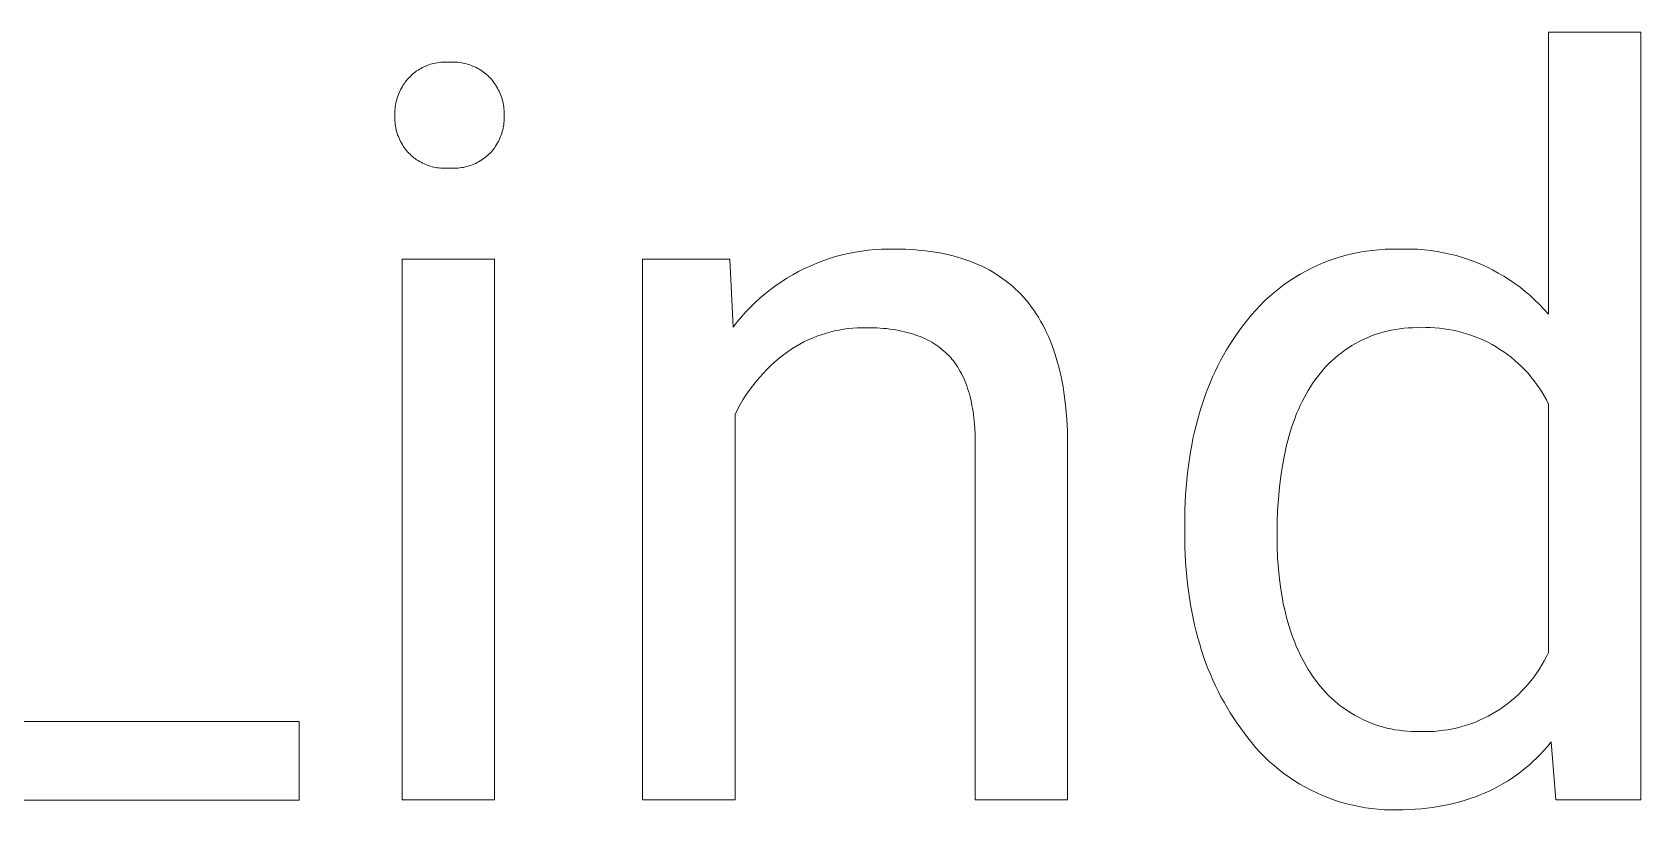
# Model space of a CAD drawing. Header units: millimetres. Extents: x -1519 to 3497, y -297 to 3208.
# Drawn here: x 2014 to 2119, y 99 to 149.7 of the extents above; entities that cross this region are included whole.
import ezdxf

# ---------------------------------------------------------------- set-up
doc = ezdxf.new("R2010")
doc.units = ezdxf.units.MM
doc.header["$MEASUREMENT"] = 0
doc.layers.add('Domyślny', color=7, linetype='Continuous', true_color=0x000000)

msp = doc.modelspace()

# ---------------------------------------------------------------- linework, layer by layer
at = {"layer": 'Domyślny', "color": 18, "lineweight": 15, "true_color": 0x000000}
for p, q in [((2112.98, 131.33), (2112.98, 149.73)), ((2112.98, 149.73), (2119.01, 149.73)), ((2119.01, 149.73), (2119.01, 99.62)), ((2038.8, 146.99), (2038.89, 147.06)), ((2038.89, 147.06), (2038.98, 147.13)), ((2038.98, 147.13), (2039.07, 147.2)), ((2039.07, 147.2), (2039.16, 147.26)), ((2039.16, 147.26), (2039.26, 147.32)), ((2039.26, 147.32), (2039.35, 147.37)), ((2039.35, 147.37), (2039.45, 147.43)), ((2039.45, 147.43), (2039.55, 147.48)), ((2039.55, 147.48), (2039.66, 147.52)), ((2039.66, 147.52), (2039.76, 147.56)), ((2039.76, 147.56), (2039.87, 147.6)), ((2039.87, 147.6), (2039.97, 147.64)), ((2039.97, 147.64), (2040.08, 147.67)), ((2040.08, 147.67), (2040.19, 147.7)), ((2040.19, 147.7), (2040.3, 147.72)), ((2040.3, 147.72), (2040.41, 147.74)), ((2040.41, 147.74), (2040.52, 147.76)), ((2040.52, 147.76), (2040.64, 147.77)), ((2040.64, 147.77), (2040.75, 147.78)), ((2040.75, 147.78), (2040.86, 147.78)), ((2040.86, 147.78), (2040.97, 147.78)), ((2040.97, 147.78), (2041.09, 147.78)), ((2041.09, 147.78), (2041.2, 147.77)), ((2041.2, 147.77), (2041.31, 147.78)), ((2041.31, 147.78), (2041.42, 147.78)), ((2041.42, 147.78), (2041.54, 147.78)), ((2041.54, 147.78), (2041.65, 147.78)), ((2041.65, 147.78), (2041.76, 147.77)), ((2041.76, 147.77), (2041.88, 147.75)), ((2041.88, 147.75), (2041.99, 147.74)), ((2041.99, 147.74), (2042.1, 147.72)), ((2042.1, 147.72), (2042.21, 147.69)), ((2042.21, 147.69), (2042.32, 147.67)), ((2042.32, 147.67), (2042.43, 147.63)), ((2042.43, 147.63), (2042.54, 147.6)), ((2042.54, 147.6), (2042.65, 147.56)), ((2042.65, 147.56), (2042.75, 147.52)), ((2042.75, 147.52), (2042.86, 147.47)), ((2042.86, 147.47), (2042.96, 147.42)), ((2042.96, 147.42), (2043.06, 147.37)), ((2043.06, 147.37), (2043.16, 147.31)), ((2043.16, 147.31), (2043.26, 147.26)), ((2043.26, 147.26), (2043.35, 147.19)), ((2043.35, 147.19), (2043.44, 147.13)), ((2043.44, 147.13), (2043.53, 147.06)), ((2043.53, 147.06), (2043.62, 146.99)), ((2038.02, 145.98), (2038.08, 146.09)), ((2038.08, 146.09), (2038.14, 146.19)), ((2038.14, 146.19), (2038.2, 146.29)), ((2038.2, 146.29), (2038.27, 146.39)), ((2038.27, 146.39), (2038.33, 146.48)), ((2038.33, 146.48), (2038.41, 146.58)), ((2038.41, 146.58), (2038.48, 146.67)), ((2038.48, 146.67), (2038.56, 146.75)), ((2038.56, 146.75), (2038.64, 146.83)), ((2038.64, 146.83), (2038.72, 146.91)), ((2038.72, 146.91), (2038.8, 146.99)), ((2043.62, 146.99), (2043.71, 146.91)), ((2043.71, 146.91), (2043.79, 146.83)), ((2043.79, 146.83), (2043.87, 146.75)), ((2043.87, 146.75), (2043.95, 146.67)), ((2043.95, 146.67), (2044.02, 146.58)), ((2044.02, 146.58), (2044.09, 146.48)), ((2044.09, 146.48), (2044.16, 146.39)), ((2044.16, 146.39), (2044.23, 146.29)), ((2044.23, 146.29), (2044.29, 146.19)), ((2044.29, 146.19), (2044.35, 146.09)), ((2044.35, 146.09), (2044.4, 145.98)), ((2037.67, 144.87), (2037.69, 144.98)), ((2037.69, 144.98), (2037.71, 145.1)), ((2037.71, 145.1), (2037.74, 145.21)), ((2037.74, 145.21), (2037.77, 145.33)), ((2037.77, 145.33), (2037.8, 145.44)), ((2037.8, 145.44), (2037.84, 145.55)), ((2037.84, 145.55), (2037.88, 145.66)), ((2037.88, 145.66), (2037.92, 145.77)), ((2037.92, 145.77), (2037.97, 145.88)), ((2037.97, 145.88), (2038.02, 145.98)), ((2044.4, 145.98), (2044.46, 145.88)), ((2044.46, 145.88), (2044.5, 145.77)), ((2044.5, 145.77), (2044.55, 145.66)), ((2044.55, 145.66), (2044.59, 145.55)), ((2044.59, 145.55), (2044.63, 145.44)), ((2044.63, 145.44), (2044.66, 145.33)), ((2044.66, 145.33), (2044.69, 145.21)), ((2044.69, 145.21), (2044.72, 145.1)), ((2044.72, 145.1), (2044.74, 144.98)), ((2044.74, 144.98), (2044.76, 144.87)), ((2037.64, 144.52), (2037.65, 144.63)), ((2037.64, 144.4), (2037.64, 144.52)), ((2037.64, 144.28), (2037.64, 144.4)), ((2037.64, 144.17), (2037.64, 144.28)), ((2037.64, 144.05), (2037.64, 144.17)), ((2037.65, 143.93), (2037.64, 144.05)), ((2037.65, 144.63), (2037.66, 144.75)), ((2037.66, 143.82), (2037.65, 143.93)), ((2037.66, 144.75), (2037.67, 144.87)), ((2044.76, 144.87), (2044.77, 144.75)), ((2044.77, 144.75), (2044.78, 144.63)), ((2044.78, 143.93), (2044.77, 143.82)), ((2044.78, 144.63), (2044.79, 144.52)), ((2044.79, 144.05), (2044.78, 143.93)), ((2044.79, 144.52), (2044.79, 144.4)), ((2044.79, 144.4), (2044.79, 144.28)), ((2044.79, 144.28), (2044.79, 144.17)), ((2044.79, 144.17), (2044.79, 144.05)), ((2037.67, 143.7), (2037.66, 143.82)), ((2037.69, 143.59), (2037.67, 143.7)), ((2037.71, 143.47), (2037.69, 143.59)), ((2037.73, 143.36), (2037.71, 143.47)), ((2037.76, 143.25), (2037.73, 143.36)), ((2037.8, 143.14), (2037.76, 143.25)), ((2037.83, 143.02), (2037.8, 143.14)), ((2037.88, 142.92), (2037.83, 143.02)), ((2037.92, 142.81), (2037.88, 142.92)), ((2044.55, 142.92), (2044.51, 142.81)), ((2044.59, 143.02), (2044.55, 142.92)), ((2044.63, 143.14), (2044.59, 143.02)), ((2044.66, 143.25), (2044.63, 143.14)), ((2044.69, 143.36), (2044.66, 143.25)), ((2044.72, 143.47), (2044.69, 143.36)), ((2044.74, 143.59), (2044.72, 143.47)), ((2044.76, 143.7), (2044.74, 143.59)), ((2044.77, 143.82), (2044.76, 143.7)), ((2037.97, 142.7), (2037.92, 142.81)), ((2038.02, 142.6), (2037.97, 142.7)), ((2038.08, 142.5), (2038.02, 142.6)), ((2038.14, 142.4), (2038.08, 142.5)), ((2038.2, 142.3), (2038.14, 142.4)), ((2038.26, 142.2), (2038.2, 142.3)), ((2038.33, 142.11), (2038.26, 142.2)), ((2038.4, 142.02), (2038.33, 142.11)), ((2038.48, 141.93), (2038.4, 142.02)), ((2038.56, 141.84), (2038.48, 141.93)), ((2038.64, 141.76), (2038.56, 141.84)), ((2043.87, 141.84), (2043.79, 141.76)), ((2043.95, 141.93), (2043.87, 141.84)), ((2044.02, 142.02), (2043.95, 141.93)), ((2044.1, 142.11), (2044.02, 142.02)), ((2044.17, 142.2), (2044.1, 142.11)), ((2044.23, 142.3), (2044.17, 142.2)), ((2044.29, 142.4), (2044.23, 142.3)), ((2044.35, 142.5), (2044.29, 142.4)), ((2044.41, 142.6), (2044.35, 142.5)), ((2044.46, 142.7), (2044.41, 142.6)), ((2044.51, 142.81), (2044.46, 142.7)), ((2038.72, 141.69), (2038.64, 141.76)), ((2038.8, 141.61), (2038.72, 141.69)), ((2038.89, 141.54), (2038.8, 141.61)), ((2038.98, 141.48), (2038.89, 141.54)), ((2039.07, 141.41), (2038.98, 141.48)), ((2039.17, 141.35), (2039.07, 141.41)), ((2039.26, 141.29), (2039.17, 141.35)), ((2039.36, 141.24), (2039.26, 141.29)), ((2039.46, 141.19), (2039.36, 141.24)), ((2039.56, 141.14), (2039.46, 141.19)), ((2039.66, 141.1), (2039.56, 141.14)), ((2039.77, 141.05), (2039.66, 141.1)), ((2039.87, 141.02), (2039.77, 141.05)), ((2039.98, 140.98), (2039.87, 141.02)), ((2040.09, 140.95), (2039.98, 140.98)), ((2040.2, 140.93), (2040.09, 140.95)), ((2040.31, 140.9), (2040.2, 140.93)), ((2040.42, 140.88), (2040.31, 140.9)), ((2040.53, 140.87), (2040.42, 140.88)), ((2040.64, 140.86), (2040.53, 140.87)), ((2040.75, 140.85), (2040.64, 140.86)), ((2040.86, 140.85), (2040.75, 140.85)), ((2040.97, 140.85), (2040.86, 140.85)), ((2041.09, 140.85), (2040.97, 140.85)), ((2041.2, 140.86), (2041.09, 140.85)), ((2041.31, 140.85), (2041.2, 140.86)), ((2041.43, 140.85), (2041.31, 140.85)), ((2041.55, 140.85), (2041.43, 140.85)), ((2041.67, 140.85), (2041.55, 140.85)), ((2041.78, 140.86), (2041.67, 140.85)), ((2041.9, 140.88), (2041.78, 140.86)), ((2042.02, 140.89), (2041.9, 140.88)), ((2042.13, 140.91), (2042.02, 140.89)), ((2042.25, 140.94), (2042.13, 140.91)), ((2042.36, 140.97), (2042.25, 140.94)), ((2042.47, 141), (2042.36, 140.97)), ((2042.59, 141.04), (2042.47, 141)), ((2042.7, 141.08), (2042.59, 141.04)), ((2042.81, 141.12), (2042.7, 141.08)), ((2042.91, 141.17), (2042.81, 141.12)), ((2043.02, 141.22), (2042.91, 141.17)), ((2043.12, 141.28), (2043.02, 141.22)), ((2043.22, 141.34), (2043.12, 141.28)), ((2043.32, 141.4), (2043.22, 141.34)), ((2043.42, 141.47), (2043.32, 141.4)), ((2043.52, 141.54), (2043.42, 141.47)), ((2043.61, 141.61), (2043.52, 141.54)), ((2043.7, 141.68), (2043.61, 141.61)), ((2043.79, 141.76), (2043.7, 141.68)), ((2068.56, 135.5), (2069, 135.54)), ((2069, 135.54), (2069.43, 135.56)), ((2069.43, 135.56), (2069.87, 135.57)), ((2069.87, 135.57), (2070.3, 135.57)), ((2070.3, 135.57), (2070.65, 135.57)), ((2070.65, 135.57), (2070.99, 135.56)), ((2070.99, 135.56), (2071.33, 135.54)), ((2071.33, 135.54), (2071.66, 135.52)), ((2071.66, 135.52), (2071.98, 135.49)), ((2101.49, 135.49), (2101.9, 135.53)), ((2101.9, 135.53), (2102.32, 135.56)), ((2102.32, 135.56), (2102.74, 135.57)), ((2102.74, 135.57), (2103.15, 135.57)), ((2103.15, 135.57), (2103.58, 135.58)), ((2103.58, 135.58), (2104.01, 135.58)), ((2104.01, 135.58), (2104.43, 135.56)), ((2104.43, 135.56), (2104.86, 135.53)), ((2104.86, 135.53), (2105.28, 135.48)), ((2038.12, 99.62), (2038.12, 134.91)), ((2038.12, 134.91), (2044.15, 134.91)), ((2044.15, 134.91), (2044.15, 99.62)), ((2053.82, 99.62), (2053.82, 134.92)), ((2053.82, 134.92), (2059.53, 134.92)), ((2059.53, 134.92), (2059.73, 130.48)), ((2064.4, 134.3), (2064.8, 134.48)), ((2064.8, 134.48), (2065.2, 134.65)), ((2065.2, 134.65), (2065.6, 134.81)), ((2065.6, 134.81), (2066.02, 134.95)), ((2066.02, 134.95), (2066.43, 135.08)), ((2066.43, 135.08), (2066.85, 135.19)), ((2066.85, 135.19), (2067.28, 135.29)), ((2067.28, 135.29), (2067.7, 135.37)), ((2067.7, 135.37), (2068.13, 135.44)), ((2068.13, 135.44), (2068.56, 135.5)), ((2071.98, 135.49), (2072.3, 135.46)), ((2072.3, 135.46), (2072.62, 135.42)), ((2072.62, 135.42), (2072.93, 135.37)), ((2072.93, 135.37), (2073.23, 135.32)), ((2073.23, 135.32), (2073.53, 135.26)), ((2073.53, 135.26), (2073.82, 135.2)), ((2073.82, 135.2), (2074.11, 135.13)), ((2074.11, 135.13), (2074.39, 135.05)), ((2074.39, 135.05), (2074.67, 134.97)), ((2074.67, 134.97), (2074.94, 134.88)), ((2074.94, 134.88), (2075.2, 134.78)), ((2075.2, 134.78), (2075.46, 134.68)), ((2075.46, 134.68), (2075.72, 134.57)), ((2075.72, 134.57), (2075.97, 134.46)), ((2075.97, 134.46), (2076.21, 134.34)), ((2097.51, 134.33), (2097.88, 134.51)), ((2097.88, 134.51), (2098.27, 134.67)), ((2098.27, 134.67), (2098.65, 134.82)), ((2098.65, 134.82), (2099.05, 134.96)), ((2099.05, 134.96), (2099.45, 135.08)), ((2099.45, 135.08), (2099.85, 135.19)), ((2099.85, 135.19), (2100.25, 135.29)), ((2100.25, 135.29), (2100.66, 135.37)), ((2100.66, 135.37), (2101.08, 135.44)), ((2101.08, 135.44), (2101.49, 135.49)), ((2105.28, 135.48), (2105.7, 135.42)), ((2105.7, 135.42), (2106.12, 135.34)), ((2106.12, 135.34), (2106.54, 135.25)), ((2106.54, 135.25), (2106.95, 135.15)), ((2106.95, 135.15), (2107.36, 135.03)), ((2107.36, 135.03), (2107.76, 134.89)), ((2107.76, 134.89), (2108.16, 134.74)), ((2108.16, 134.74), (2108.55, 134.58)), ((2108.55, 134.58), (2108.94, 134.41)), ((2062.53, 133.19), (2062.89, 133.44)), ((2062.89, 133.44), (2063.25, 133.67)), ((2063.25, 133.67), (2063.63, 133.9)), ((2063.63, 133.9), (2064.01, 134.11)), ((2064.01, 134.11), (2064.4, 134.3)), ((2076.21, 134.34), (2076.45, 134.21)), ((2076.45, 134.21), (2076.68, 134.08)), ((2076.68, 134.08), (2076.91, 133.94)), ((2076.91, 133.94), (2077.13, 133.79)), ((2077.13, 133.79), (2077.35, 133.64)), ((2077.35, 133.64), (2077.56, 133.49)), ((2077.56, 133.49), (2077.77, 133.32)), ((2095.72, 133.26), (2096.06, 133.5)), ((2096.06, 133.5), (2096.41, 133.72)), ((2096.41, 133.72), (2096.77, 133.94)), ((2096.77, 133.94), (2097.13, 134.14)), ((2097.13, 134.14), (2097.51, 134.33)), ((2108.94, 134.41), (2109.32, 134.22)), ((2109.32, 134.22), (2109.7, 134.01)), ((2109.7, 134.01), (2110.07, 133.8)), ((2110.07, 133.8), (2110.43, 133.57)), ((2110.43, 133.57), (2110.78, 133.33)), ((2061.18, 132.09), (2061.5, 132.39)), ((2061.5, 132.39), (2061.84, 132.67)), ((2061.84, 132.67), (2062.18, 132.94)), ((2062.18, 132.94), (2062.53, 133.19)), ((2077.77, 133.32), (2077.97, 133.15)), ((2077.97, 133.15), (2078.16, 132.98)), ((2078.16, 132.98), (2078.35, 132.8)), ((2078.35, 132.8), (2078.54, 132.61)), ((2078.54, 132.61), (2078.71, 132.41)), ((2078.71, 132.41), (2078.89, 132.21)), ((2094.44, 132.19), (2094.75, 132.47)), ((2094.75, 132.47), (2095.06, 132.74)), ((2095.06, 132.74), (2095.39, 133.01)), ((2095.39, 133.01), (2095.72, 133.26)), ((2110.78, 133.33), (2111.12, 133.08)), ((2111.12, 133.08), (2111.45, 132.81)), ((2111.45, 132.81), (2111.78, 132.54)), ((2111.78, 132.54), (2112.09, 132.25)), ((2060.28, 131.15), (2060.57, 131.48)), ((2060.57, 131.48), (2060.87, 131.79)), ((2060.87, 131.79), (2061.18, 132.09)), ((2078.89, 132.21), (2079.06, 132.01)), ((2079.06, 132.01), (2079.22, 131.79)), ((2079.22, 131.79), (2079.38, 131.58)), ((2079.38, 131.58), (2079.53, 131.35)), ((2079.53, 131.35), (2079.67, 131.12)), ((2093.58, 131.28), (2093.86, 131.59)), ((2093.86, 131.59), (2094.14, 131.9)), ((2094.14, 131.9), (2094.44, 132.19)), ((2112.09, 132.25), (2112.4, 131.95)), ((2112.4, 131.95), (2112.69, 131.64)), ((2112.69, 131.64), (2112.98, 131.33)), ((2059.73, 130.48), (2060, 130.82)), ((2060, 130.82), (2060.28, 131.15)), ((2066.65, 130.29), (2066.36, 130.23)), ((2066.95, 130.34), (2066.65, 130.29)), ((2067.25, 130.38), (2066.95, 130.34)), ((2067.56, 130.41), (2067.25, 130.38)), ((2067.86, 130.43), (2067.56, 130.41)), ((2068.16, 130.44), (2067.86, 130.43)), ((2068.46, 130.44), (2068.16, 130.44)), ((2068.91, 130.44), (2068.46, 130.44)), ((2069.13, 130.43), (2068.91, 130.44)), ((2069.34, 130.41), (2069.13, 130.43)), ((2069.55, 130.4), (2069.34, 130.41)), ((2069.76, 130.38), (2069.55, 130.4)), ((2069.96, 130.35), (2069.76, 130.38)), ((2070.16, 130.33), (2069.96, 130.35)), ((2070.36, 130.3), (2070.16, 130.33)), ((2070.55, 130.26), (2070.36, 130.3)), ((2070.74, 130.22), (2070.55, 130.26)), ((2079.67, 131.12), (2079.81, 130.88)), ((2079.81, 130.88), (2079.95, 130.64)), ((2079.95, 130.64), (2080.08, 130.39)), ((2080.08, 130.39), (2080.2, 130.13)), ((2092.6, 130), (2092.83, 130.31)), ((2092.83, 130.31), (2093.06, 130.62)), ((2093.06, 130.62), (2093.32, 130.96)), ((2093.32, 130.96), (2093.58, 131.28)), ((2102.71, 130.28), (2102.44, 130.22)), ((2102.98, 130.33), (2102.71, 130.28)), ((2103.26, 130.37), (2102.98, 130.33)), ((2103.53, 130.41), (2103.26, 130.37)), ((2103.81, 130.43), (2103.53, 130.41)), ((2104.09, 130.44), (2103.81, 130.43)), ((2104.36, 130.45), (2104.09, 130.44)), ((2104.64, 130.44), (2104.36, 130.45)), ((2104.94, 130.45), (2104.64, 130.44)), ((2105.24, 130.45), (2104.94, 130.45)), ((2105.55, 130.43), (2105.24, 130.45)), ((2105.85, 130.41), (2105.55, 130.43)), ((2106.15, 130.37), (2105.85, 130.41)), ((2106.45, 130.33), (2106.15, 130.37)), ((2106.74, 130.28), (2106.45, 130.33)), ((2107.04, 130.21), (2106.74, 130.28)), ((2063.83, 129.22), (2063.57, 129.06)), ((2064.09, 129.37), (2063.83, 129.22)), ((2064.36, 129.51), (2064.09, 129.37)), ((2064.64, 129.64), (2064.36, 129.51)), ((2064.91, 129.76), (2064.64, 129.64)), ((2065.2, 129.88), (2064.91, 129.76)), ((2065.48, 129.98), (2065.2, 129.88)), ((2065.77, 130.07), (2065.48, 129.98)), ((2066.06, 130.16), (2065.77, 130.07)), ((2066.36, 130.23), (2066.06, 130.16)), ((2070.92, 130.18), (2070.74, 130.22)), ((2071.1, 130.14), (2070.92, 130.18)), ((2071.28, 130.09), (2071.1, 130.14)), ((2071.45, 130.04), (2071.28, 130.09)), ((2071.62, 129.98), (2071.45, 130.04)), ((2071.79, 129.92), (2071.62, 129.98)), ((2071.95, 129.86), (2071.79, 129.92)), ((2072.1, 129.8), (2071.95, 129.86)), ((2072.26, 129.73), (2072.1, 129.8)), ((2072.41, 129.65), (2072.26, 129.73)), ((2072.55, 129.58), (2072.41, 129.65)), ((2072.7, 129.5), (2072.55, 129.58)), ((2072.84, 129.41), (2072.7, 129.5)), ((2072.97, 129.33), (2072.84, 129.41)), ((2073.1, 129.24), (2072.97, 129.33)), ((2073.23, 129.14), (2073.1, 129.24)), ((2080.2, 130.13), (2080.32, 129.87)), ((2080.32, 129.87), (2080.44, 129.6)), ((2080.44, 129.6), (2080.54, 129.33)), ((2080.54, 129.33), (2080.65, 129.05)), ((2091.96, 129), (2092.17, 129.34)), ((2092.17, 129.34), (2092.38, 129.67)), ((2092.38, 129.67), (2092.6, 130)), ((2100.14, 129.27), (2099.91, 129.13)), ((2100.38, 129.41), (2100.14, 129.27)), ((2100.62, 129.54), (2100.38, 129.41)), ((2100.87, 129.67), (2100.62, 129.54)), ((2101.13, 129.78), (2100.87, 129.67)), ((2101.38, 129.89), (2101.13, 129.78)), ((2101.64, 129.99), (2101.38, 129.89)), ((2101.9, 130.07), (2101.64, 129.99)), ((2102.17, 130.15), (2101.9, 130.07)), ((2102.44, 130.22), (2102.17, 130.15)), ((2107.33, 130.14), (2107.04, 130.21)), ((2107.62, 130.05), (2107.33, 130.14)), ((2107.91, 129.96), (2107.62, 130.05)), ((2108.19, 129.85), (2107.91, 129.96)), ((2108.47, 129.74), (2108.19, 129.85)), ((2108.75, 129.62), (2108.47, 129.74)), ((2109.02, 129.49), (2108.75, 129.62)), ((2109.29, 129.34), (2109.02, 129.49)), ((2109.55, 129.19), (2109.29, 129.34)), ((2062.47, 128.22), (2062.2, 127.97)), ((2062.75, 128.45), (2062.47, 128.22)), ((2063.03, 128.67), (2062.75, 128.45)), ((2063.32, 128.89), (2063.03, 128.67)), ((2063.57, 129.06), (2063.32, 128.89)), ((2073.35, 129.05), (2073.23, 129.14)), ((2073.47, 128.94), (2073.35, 129.05)), ((2073.59, 128.84), (2073.47, 128.94)), ((2073.7, 128.73), (2073.59, 128.84)), ((2073.81, 128.62), (2073.7, 128.73)), ((2073.92, 128.51), (2073.81, 128.62)), ((2074.02, 128.39), (2073.92, 128.51)), ((2074.12, 128.27), (2074.02, 128.39)), ((2074.21, 128.14), (2074.12, 128.27)), ((2080.65, 129.05), (2080.75, 128.76)), ((2080.75, 128.76), (2080.84, 128.47)), ((2080.84, 128.47), (2080.92, 128.17)), ((2080.92, 128.17), (2081.01, 127.86)), ((2091.39, 127.96), (2091.57, 128.31)), ((2091.57, 128.31), (2091.76, 128.66)), ((2091.76, 128.66), (2091.96, 129)), ((2098.82, 128.27), (2098.62, 128.08)), ((2099.02, 128.46), (2098.82, 128.27)), ((2099.23, 128.63), (2099.02, 128.46)), ((2099.45, 128.81), (2099.23, 128.63)), ((2099.68, 128.97), (2099.45, 128.81)), ((2099.91, 129.13), (2099.68, 128.97)), ((2109.81, 129.03), (2109.55, 129.19)), ((2110.06, 128.87), (2109.81, 129.03)), ((2110.3, 128.69), (2110.06, 128.87)), ((2110.54, 128.51), (2110.3, 128.69)), ((2110.77, 128.31), (2110.54, 128.51)), ((2111, 128.11), (2110.77, 128.31)), ((2061.45, 127.19), (2061.22, 126.91)), ((2061.69, 127.46), (2061.45, 127.19)), ((2061.94, 127.72), (2061.69, 127.46)), ((2062.2, 127.97), (2061.94, 127.72)), ((2074.31, 128.01), (2074.21, 128.14)), ((2074.4, 127.87), (2074.31, 128.01)), ((2074.48, 127.73), (2074.4, 127.87)), ((2074.57, 127.59), (2074.48, 127.73)), ((2074.64, 127.45), (2074.57, 127.59)), ((2074.72, 127.29), (2074.64, 127.45)), ((2074.79, 127.14), (2074.72, 127.29)), ((2074.86, 126.98), (2074.79, 127.14)), ((2081.01, 127.86), (2081.08, 127.55)), ((2081.08, 127.55), (2081.15, 127.23)), ((2081.15, 127.23), (2081.22, 126.91)), ((2090.88, 126.85), (2091.04, 127.23)), ((2091.04, 127.23), (2091.21, 127.59)), ((2091.21, 127.59), (2091.39, 127.96)), ((2097.89, 127.24), (2097.73, 127.02)), ((2098.06, 127.46), (2097.89, 127.24)), ((2098.24, 127.67), (2098.06, 127.46)), ((2098.42, 127.88), (2098.24, 127.67)), ((2098.62, 128.08), (2098.42, 127.88)), ((2111.22, 127.9), (2111, 128.11)), ((2111.43, 127.69), (2111.22, 127.9)), ((2111.64, 127.47), (2111.43, 127.69)), ((2111.83, 127.24), (2111.64, 127.47)), ((2112.02, 127), (2111.83, 127.24)), ((2060.78, 126.34), (2060.57, 126.04)), ((2060.99, 126.63), (2060.78, 126.34)), ((2061.22, 126.91), (2060.99, 126.63)), ((2074.93, 126.82), (2074.86, 126.98)), ((2074.99, 126.65), (2074.93, 126.82)), ((2075.05, 126.48), (2074.99, 126.65)), ((2075.1, 126.31), (2075.05, 126.48)), ((2075.16, 126.13), (2075.1, 126.31)), ((2075.21, 125.95), (2075.16, 126.13)), ((2081.22, 126.91), (2081.28, 126.58)), ((2081.28, 126.58), (2081.33, 126.24)), ((2081.33, 126.24), (2081.38, 125.9)), ((2090.44, 125.69), (2090.58, 126.09)), ((2090.58, 126.09), (2090.73, 126.47)), ((2090.73, 126.47), (2090.88, 126.85)), ((2097.15, 126.11), (2097.02, 125.87)), ((2097.29, 126.35), (2097.15, 126.11)), ((2097.43, 126.58), (2097.29, 126.35)), ((2097.57, 126.8), (2097.43, 126.58)), ((2097.73, 127.02), (2097.57, 126.8)), ((2112.2, 126.76), (2112.02, 127)), ((2112.37, 126.51), (2112.2, 126.76)), ((2112.54, 126.26), (2112.37, 126.51)), ((2112.69, 126), (2112.54, 126.26)), ((2060.02, 125.1), (2059.86, 124.78)), ((2060.2, 125.42), (2060.02, 125.1)), ((2060.38, 125.73), (2060.2, 125.42)), ((2060.57, 126.04), (2060.38, 125.73)), ((2075.25, 125.76), (2075.21, 125.95)), ((2075.29, 125.57), (2075.25, 125.76)), ((2075.33, 125.37), (2075.29, 125.57)), ((2075.37, 125.18), (2075.33, 125.37)), ((2075.4, 124.97), (2075.37, 125.18)), ((2081.38, 125.9), (2081.46, 125.2)), ((2081.46, 125.2), (2081.52, 124.47)), ((2090.19, 124.89), (2090.31, 125.29)), ((2090.31, 125.29), (2090.44, 125.69)), ((2096.65, 125.1), (2096.53, 124.84)), ((2096.77, 125.37), (2096.65, 125.1)), ((2096.89, 125.62), (2096.77, 125.37)), ((2097.02, 125.87), (2096.89, 125.62)), ((2112.84, 125.73), (2112.69, 126)), ((2112.98, 125.46), (2112.84, 125.73)), ((2112.98, 109.24), (2112.98, 125.46)), ((2059.86, 124.78), (2059.86, 99.62)), ((2075.43, 124.77), (2075.4, 124.97)), ((2075.48, 124.34), (2075.43, 124.77)), ((2075.52, 123.9), (2075.48, 124.34)), ((2081.52, 124.47), (2081.56, 123.72)), ((2089.86, 123.64), (2089.96, 124.06)), ((2089.96, 124.06), (2090.07, 124.48)), ((2090.07, 124.48), (2090.19, 124.89)), ((2096.22, 123.99), (2096.13, 123.7)), ((2096.32, 124.28), (2096.22, 123.99)), ((2096.43, 124.56), (2096.32, 124.28)), ((2096.53, 124.84), (2096.43, 124.56)), ((2075.54, 123.45), (2075.52, 123.9)), ((2075.55, 122.98), (2075.54, 123.45)), ((2075.55, 99.62), (2075.55, 122.98)), ((2081.56, 123.72), (2081.58, 122.94)), ((2081.58, 122.94), (2081.58, 99.62)), ((2089.68, 122.77), (2089.76, 123.21)), ((2089.76, 123.21), (2089.86, 123.64)), ((2095.95, 123.09), (2095.88, 122.77)), ((2096.04, 123.4), (2095.95, 123.09)), ((2096.13, 123.7), (2096.04, 123.4)), ((2089.46, 121.42), (2089.53, 121.88)), ((2089.53, 121.88), (2089.6, 122.33)), ((2089.6, 122.33), (2089.68, 122.77)), ((2095.73, 122.13), (2095.6, 121.45)), ((2095.8, 122.45), (2095.73, 122.13)), ((2095.88, 122.77), (2095.8, 122.45)), ((2089.36, 120.5), (2089.41, 120.96)), ((2089.41, 120.96), (2089.46, 121.42)), ((2095.6, 121.45), (2095.5, 120.76)), ((2089.28, 119.54), (2089.36, 120.5)), ((2095.41, 120.03), (2095.34, 119.28)), ((2095.5, 120.76), (2095.41, 120.03)), ((2089.24, 118.56), (2089.28, 119.54)), ((2095.34, 119.28), (2095.29, 118.51)), ((2089.22, 117.56), (2089.24, 118.56)), ((2095.26, 117.7), (2095.25, 116.88)), ((2095.29, 118.51), (2095.26, 117.7)), ((2089.22, 117.11), (2089.22, 117.56)), ((2089.24, 116.11), (2089.22, 117.11)), ((2095.25, 116.88), (2095.26, 116.14)), ((2089.28, 115.14), (2089.24, 116.11)), ((2095.26, 116.14), (2095.29, 115.41)), ((2089.36, 114.19), (2089.28, 115.14)), ((2095.29, 115.41), (2095.34, 114.71)), ((2095.34, 114.71), (2095.41, 114.03)), ((2089.41, 113.72), (2089.36, 114.19)), ((2089.47, 113.26), (2089.41, 113.72)), ((2095.41, 114.03), (2095.5, 113.37)), ((2089.53, 112.8), (2089.47, 113.26)), ((2089.6, 112.36), (2089.53, 112.8)), ((2095.5, 113.37), (2095.6, 112.74)), ((2095.6, 112.74), (2095.66, 112.42)), ((2095.66, 112.42), (2095.73, 112.12)), ((2089.68, 111.91), (2089.6, 112.36)), ((2089.77, 111.48), (2089.68, 111.91)), ((2089.87, 111.05), (2089.77, 111.48)), ((2095.73, 112.12), (2095.8, 111.82)), ((2095.8, 111.82), (2095.88, 111.52)), ((2095.88, 111.52), (2095.95, 111.23)), ((2089.97, 110.62), (2089.87, 111.05)), ((2090.08, 110.2), (2089.97, 110.62)), ((2095.95, 111.23), (2096.04, 110.94)), ((2096.04, 110.94), (2096.13, 110.66)), ((2096.13, 110.66), (2096.22, 110.39)), ((2096.22, 110.39), (2096.32, 110.12)), ((2090.2, 109.79), (2090.08, 110.2)), ((2090.32, 109.38), (2090.2, 109.79)), ((2090.45, 108.98), (2090.32, 109.38)), ((2096.32, 110.12), (2096.43, 109.85)), ((2096.43, 109.85), (2096.53, 109.59)), ((2096.53, 109.59), (2096.65, 109.34)), ((2096.65, 109.34), (2096.77, 109.09)), ((2112.84, 108.97), (2112.98, 109.24)), ((2090.59, 108.59), (2090.45, 108.98)), ((2090.74, 108.2), (2090.59, 108.59)), ((2090.9, 107.82), (2090.74, 108.2)), ((2096.77, 109.09), (2096.89, 108.84)), ((2096.89, 108.84), (2097.02, 108.61)), ((2097.02, 108.61), (2097.15, 108.37)), ((2097.15, 108.37), (2097.29, 108.14)), ((2112.39, 108.17), (2112.55, 108.43)), ((2112.55, 108.43), (2112.7, 108.69)), ((2112.7, 108.69), (2112.84, 108.97)), ((2091.06, 107.44), (2090.9, 107.82)), ((2091.23, 107.07), (2091.06, 107.44)), ((2097.29, 108.14), (2097.43, 107.92)), ((2097.43, 107.92), (2097.57, 107.7)), ((2097.57, 107.7), (2097.73, 107.49)), ((2097.73, 107.49), (2097.89, 107.27)), ((2097.89, 107.27), (2098.06, 107.05)), ((2111.46, 106.95), (2111.66, 107.18)), ((2111.66, 107.18), (2111.85, 107.42)), ((2111.85, 107.42), (2112.04, 107.66)), ((2112.04, 107.66), (2112.22, 107.91)), ((2112.22, 107.91), (2112.39, 108.17)), ((2091.41, 106.71), (2091.23, 107.07)), ((2091.59, 106.35), (2091.41, 106.71)), ((2091.79, 105.99), (2091.59, 106.35)), ((2098.06, 107.05), (2098.24, 106.84)), ((2098.24, 106.84), (2098.42, 106.64)), ((2098.42, 106.64), (2098.61, 106.44)), ((2098.61, 106.44), (2098.81, 106.25)), ((2098.81, 106.25), (2099.02, 106.07)), ((2110.33, 105.91), (2110.57, 106.1)), ((2110.57, 106.1), (2110.8, 106.3)), ((2110.8, 106.3), (2111.03, 106.51)), ((2111.03, 106.51), (2111.24, 106.73)), ((2111.24, 106.73), (2111.46, 106.95)), ((2091.99, 105.65), (2091.79, 105.99)), ((2092.19, 105.3), (2091.99, 105.65)), ((2092.41, 104.97), (2092.19, 105.3)), ((2099.02, 106.07), (2099.23, 105.89)), ((2099.23, 105.89), (2099.44, 105.72)), ((2099.44, 105.72), (2099.67, 105.56)), ((2099.67, 105.56), (2099.89, 105.4)), ((2099.89, 105.4), (2100.13, 105.25)), ((2100.13, 105.25), (2100.36, 105.12)), ((2100.36, 105.12), (2100.61, 104.99)), ((2108.76, 104.95), (2109.03, 105.08)), ((2109.03, 105.08), (2109.3, 105.23)), ((2109.3, 105.23), (2109.57, 105.39)), ((2109.57, 105.39), (2109.83, 105.55)), ((2109.83, 105.55), (2110.08, 105.73)), ((2110.08, 105.73), (2110.33, 105.91)), ((2008.9, 104.74), (2031.41, 104.74)), ((2031.41, 104.74), (2031.41, 99.61)), ((2092.63, 104.64), (2092.41, 104.97)), ((2092.86, 104.32), (2092.63, 104.64)), ((2093.1, 104), (2092.86, 104.32)), ((2093.35, 103.66), (2093.1, 104)), ((2100.61, 104.99), (2100.85, 104.86)), ((2100.85, 104.86), (2101.1, 104.75)), ((2101.1, 104.75), (2101.36, 104.64)), ((2101.36, 104.64), (2101.62, 104.55)), ((2101.62, 104.55), (2101.88, 104.46)), ((2101.88, 104.46), (2102.14, 104.38)), ((2102.14, 104.38), (2102.41, 104.31)), ((2102.41, 104.31), (2102.68, 104.25)), ((2102.68, 104.25), (2102.95, 104.2)), ((2102.95, 104.2), (2103.22, 104.16)), ((2103.22, 104.16), (2103.49, 104.12)), ((2103.49, 104.12), (2103.76, 104.1)), ((2103.76, 104.1), (2104.04, 104.08)), ((2104.04, 104.08), (2104.32, 104.08)), ((2104.32, 104.08), (2104.59, 104.08)), ((2104.59, 104.08), (2104.9, 104.08)), ((2104.9, 104.08), (2105.2, 104.08)), ((2105.2, 104.08), (2105.51, 104.09)), ((2105.51, 104.09), (2105.82, 104.12)), ((2105.82, 104.12), (2106.12, 104.16)), ((2106.12, 104.16), (2106.43, 104.2)), ((2106.43, 104.2), (2106.73, 104.26)), ((2106.73, 104.26), (2107.03, 104.33)), ((2107.03, 104.33), (2107.32, 104.41)), ((2107.32, 104.41), (2107.62, 104.49)), ((2107.62, 104.49), (2107.91, 104.59)), ((2107.91, 104.59), (2108.2, 104.7)), ((2108.2, 104.7), (2108.48, 104.82)), ((2108.48, 104.82), (2108.76, 104.95)), ((2093.6, 103.34), (2093.35, 103.66)), ((2093.87, 103.02), (2093.6, 103.34)), ((2094.15, 102.72), (2093.87, 103.02)), ((2112.93, 103.12), (2112.7, 102.86)), ((2113.16, 103.4), (2112.93, 103.12)), ((2113.46, 99.62), (2113.16, 103.4)), ((2094.44, 102.42), (2094.15, 102.72)), ((2094.74, 102.13), (2094.44, 102.42)), ((2095.06, 101.86), (2094.74, 102.13)), ((2111.71, 101.89), (2111.44, 101.67)), ((2111.96, 102.12), (2111.71, 101.89)), ((2112.21, 102.36), (2111.96, 102.12)), ((2112.46, 102.61), (2112.21, 102.36)), ((2112.7, 102.86), (2112.46, 102.61)), ((2095.38, 101.59), (2095.06, 101.86)), ((2095.7, 101.34), (2095.38, 101.59)), ((2096.04, 101.1), (2095.7, 101.34)), ((2096.39, 100.87), (2096.04, 101.1)), ((2096.74, 100.65), (2096.39, 100.87)), ((2110.34, 100.87), (2110.05, 100.7)), ((2110.63, 101.06), (2110.34, 100.87)), ((2110.9, 101.26), (2110.63, 101.06)), ((2111.18, 101.46), (2110.9, 101.26)), ((2111.44, 101.67), (2111.18, 101.46)), ((2097.1, 100.44), (2096.74, 100.65)), ((2097.47, 100.25), (2097.1, 100.44)), ((2097.84, 100.07), (2097.47, 100.25)), ((2098.22, 99.9), (2097.84, 100.07)), ((2098.61, 99.75), (2098.22, 99.9)), ((2108.2, 99.82), (2107.87, 99.7)), ((2108.52, 99.94), (2108.2, 99.82)), ((2108.84, 100.08), (2108.52, 99.94)), ((2109.15, 100.22), (2108.84, 100.08)), ((2109.46, 100.37), (2109.15, 100.22)), ((2109.76, 100.53), (2109.46, 100.37)), ((2110.05, 100.7), (2109.76, 100.53)), ((2031.41, 99.61), (2002.6, 99.61)), ((2044.15, 99.62), (2038.12, 99.62)), ((2059.86, 99.62), (2053.82, 99.62)), ((2081.58, 99.62), (2075.55, 99.62)), ((2099, 99.61), (2098.61, 99.75)), ((2099.4, 99.48), (2099, 99.61)), ((2099.8, 99.37), (2099.4, 99.48)), ((2100.2, 99.27), (2099.8, 99.37)), ((2100.61, 99.18), (2100.2, 99.27)), ((2101.02, 99.11), (2100.61, 99.18)), ((2101.43, 99.05), (2101.02, 99.11)), ((2101.84, 99.01), (2101.43, 99.05)), ((2102.26, 98.98), (2101.84, 99.01)), ((2102.67, 98.97), (2102.26, 98.98)), ((2103.09, 98.97), (2102.67, 98.97)), ((2103.49, 98.98), (2103.09, 98.97)), ((2103.88, 98.99), (2103.49, 98.98)), ((2104.27, 99.01), (2103.88, 98.99)), ((2104.66, 99.04), (2104.27, 99.01)), ((2105.04, 99.08), (2104.66, 99.04)), ((2105.41, 99.13), (2105.04, 99.08)), ((2105.78, 99.18), (2105.41, 99.13)), ((2106.14, 99.25), (2105.78, 99.18)), ((2106.5, 99.32), (2106.14, 99.25)), ((2106.85, 99.4), (2106.5, 99.32)), ((2107.19, 99.49), (2106.85, 99.4)), ((2107.53, 99.59), (2107.19, 99.49)), ((2107.87, 99.7), (2107.53, 99.59)), ((2119.01, 99.62), (2113.46, 99.62))]:
    msp.add_line(p, q, dxfattribs=at)

doc.saveas('drawing.dxf')
